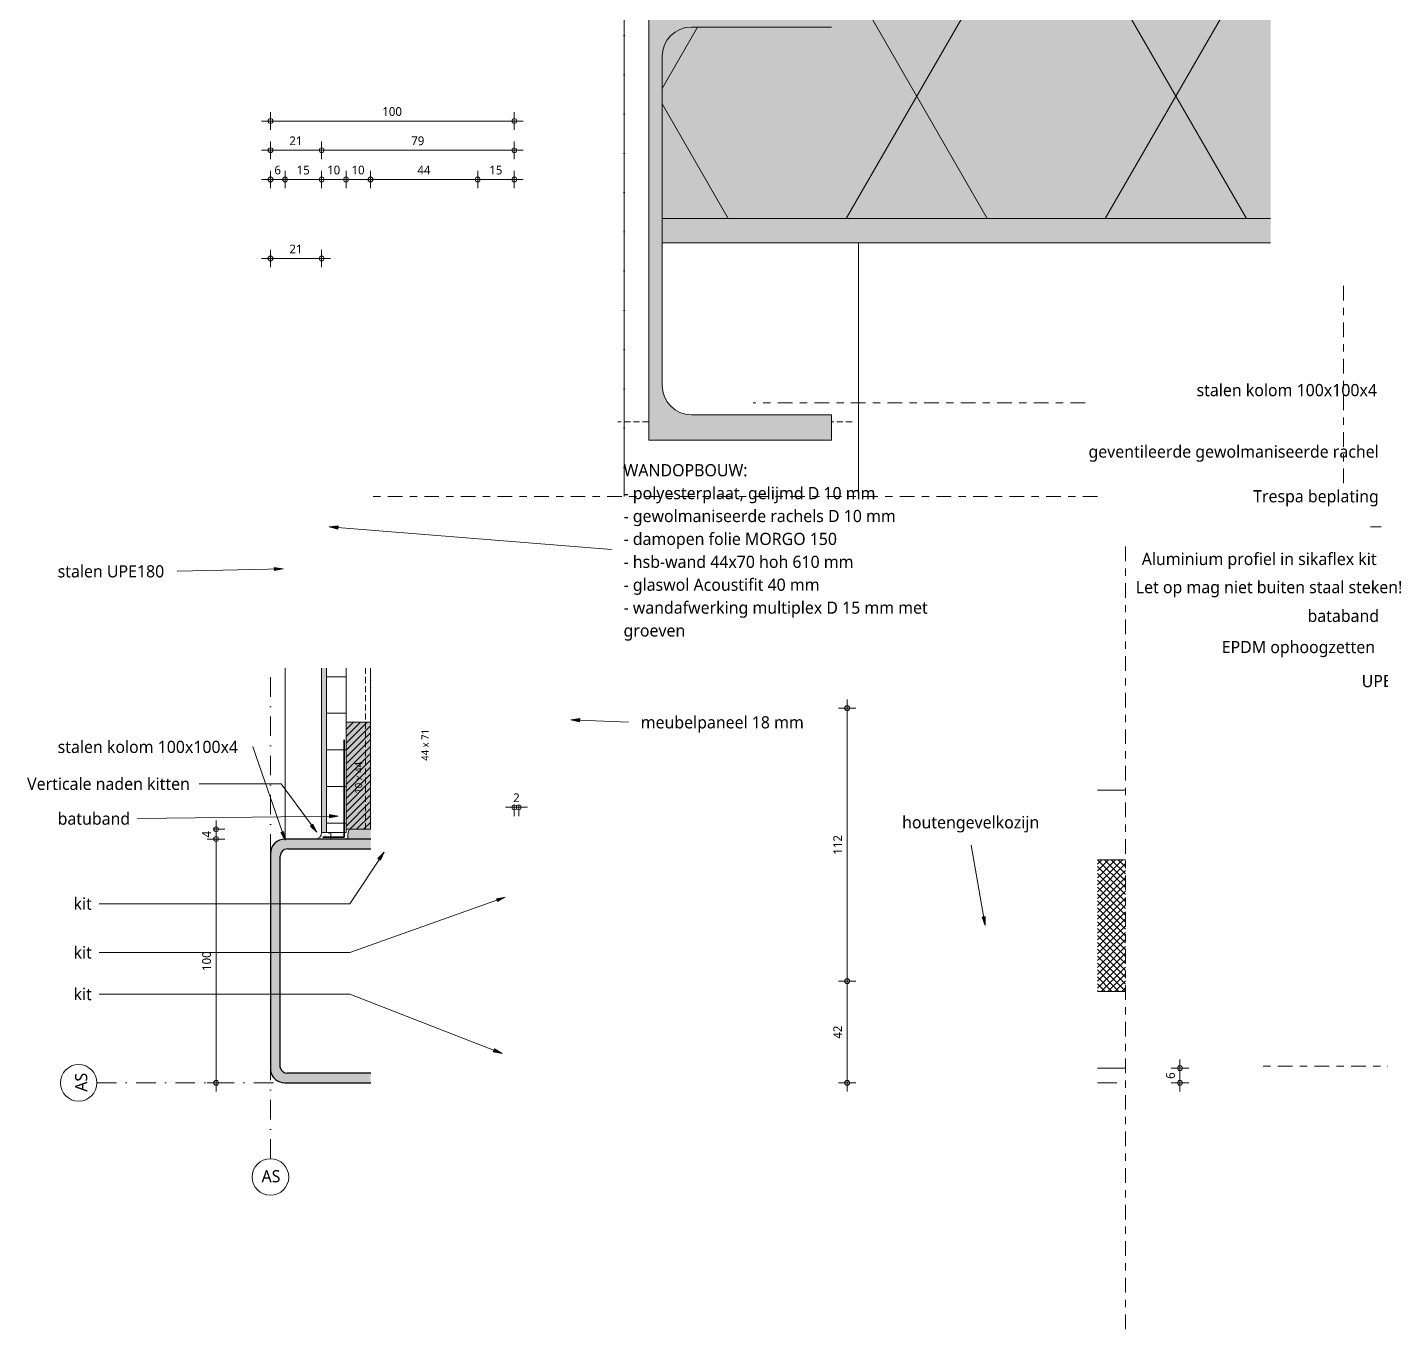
# Model space of a CAD drawing. Header units: millimetres. Extents: x 2457 to 4349, y 3067 to 7524.
# Drawn here: x 2677 to 3232, y 6300 to 6836 of the extents above; entities that cross this region are included whole.
import ezdxf

# ---------------------------------------------------------------- set-up
doc = ezdxf.new("R2010")
doc.units = ezdxf.units.MM
for name, pattern in [('MV_center', [15, 6, -3, 3, -3]), ('MV_hidden', [3.75, 2.5, -1.25]), ('MV_stramien', [16, 8, -4, 0, -4])]:
    doc.linetypes.add(name, pattern=pattern)
for name, color, linetype, lineweight in [('A-ANNO-DIMS', 211, 'Continuous', 13), ('A-ANNO-DIMS-2', 211, 'Continuous', 13), ('A-ANNO-NOTE', 131, 'Continuous', 18), ('A-DETL', 90, 'Continuous', 13), ('A-DETL-GENF', 92, 'Continuous', 18), ('A-DETL-MEDM', 33, 'Continuous', 25), ('G-ANNO-TEXT', 231, 'Continuous', 13)]:
    doc.layers.add(name, color=color, linetype=linetype, lineweight=lineweight)
doc.styles.add('Segoe UI', font='segoeui.ttf', dxfattribs={"height": 3})
doc.styles.add('Segoe UI_1', font='segoeui.ttf', dxfattribs={"height": 3.6})
doc.styles.add('Segoe UI_3', font='segoeui.ttf', dxfattribs={"height": 5})
doc.styles.add('Segoe UI_B', font='segoeui.ttf', dxfattribs={"height": 5})
doc.dimstyles.new('1_8_mm', dxfattribs={"dimscale": 304.8, "dimtxt": 3.77051, "dimasz": 0.006562, "dimexe": 0.011811, "dimexo": 0.0625, "dimgap": 0.003281, "dimtad": 1, "dimdec": 0, "dimzin": 0, "dimdsep": 46, "dimtxsty": 'Segoe UI_1', "dimblk1": 'DOTBLANK', "dimblk2": 'DOTBLANK', "dimsah": 1, "dimcen": 0.09, "dimdle": 0.011811, "dimazin": 0, "dimtfac": 1, "dimtdec": 4, "dimtix": 1, "dimtmove": 0, "dimatfit": 3, "dimfxl": 0.011811, "dimfxlon": 1, "dimtvp": 1, "dimtfill": 1, "dimtolj": 1, "dimtzin": 0, "dimarcsym": 2})

# ---------------------------------------------------------------- blocks, each defined once
blk = doc.blocks.new('NLRS_00_DI_maskeer - Type 1-4234792-Details Strandbaak Strandhuis 2_0')
at = {"layer": 'A-DETL-GENF', "linetype": 'MV_center'}
blk.add_line((-100, 0), (36.09, 0), dxfattribs=at)
blk = doc.blocks.new('00 plaatmateriaal1 - d_10 mm-3252138-Details Strandbaak Strandhuis 2_0')
at = {"layer": 'A-DETL-GENF', "lineweight": 13}
h = blk.add_hatch(dxfattribs=at)
h.set_pattern_fill('FP_2', color=256, style=0, pattern_type=2)
h.set_pattern_definition([(90, (0, 0), (-15, 9e-16), [])])
h.paths.add_polyline_path([(262.92, -8), (262.92, 0), (195.48, 0), (195.48, -8), (261.62, -8)])
at = {"layer": 'A-DETL-MEDM', "lineweight": 18}
for p, q in [((217.62, 0), (195.48, 0)), ((262.92, 0), (261.62, 0)), ((262.92, -6.25), (262.92, 0))]:
    blk.add_line(p, q, dxfattribs=at)
blk = doc.blocks.new('00 hout_rechthoekig_sls - Vuren 10x44-4309802-Details Strandbaak Strandhuis 2_0')
at = {"layer": 'A-DETL-GENF', "lineweight": 13}
blk.add_hatch(color=256, dxfattribs=at).paths.add_polyline_path([(44, 0.73), (44, 10), (0, 10), (0, 0), (44, 0)])
at = {"layer": 'A-DETL-MEDM', "lineweight": 13}
h = blk.add_hatch(dxfattribs=at)
h.set_pattern_fill('FP_4', color=256, style=0, pattern_type=2)
h.set_pattern_definition([(135, (6551.43, -2807.885), (-1.41421356, -1.41421356), [])])
h.paths.add_polyline_path([(44, 0.73), (44, 10), (0, 10), (0, 0), (44, 0)])
at = {"layer": 'A-DETL-MEDM', "lineweight": 18}
for p, q in [((44, 10), (0, 10)), ((0, 10), (0, 0)), ((44, 10), (0, 10)), ((44, 1.24), (44, 10)), ((44, 1.24), (44, 10)), ((44, 1.24), (44, 10)), ((0, 0), (44, 0)), ((44, 0), (44, 1.24)), ((44, 0), (44, 1.24)), ((44, 0), (44, 1.24))]:
    blk.add_line(p, q, dxfattribs=at)
blk = doc.blocks.new('00 hout_rechthoekig_sls - Vuren 44x71-V3-Details Strandbaak Strandhuis 2_0')
at = {"layer": 'A-DETL-GENF', "lineweight": 13}
blk.add_hatch(color=256, dxfattribs=at).paths.add_polyline_path([(71, -44), (71, -43.87), (4.86, -43.87), (4.86, -44), (29.23, -44)])
at = {"layer": 'A-DETL-MEDM', "lineweight": 13}
h = blk.add_hatch(dxfattribs=at)
h.set_pattern_fill('FP_9', color=256, style=0, pattern_type=2)
h.set_pattern_definition([(135, (6578.43, -2861.885), (-1.41421356, -1.41421356), [])])
h.paths.add_polyline_path([(71, -44), (71, -43.87), (4.86, -43.87), (4.86, -44), (29.23, -44)])
at = {"layer": 'A-DETL-MEDM', "lineweight": 18}
for p, q in [((71, -44), (4.86, -44)), ((71, -44), (4.86, -44)), ((71, -43.87), (71, -44)), ((71, -43.87), (71, -44)), ((71, -43.87), (71, -44))]:
    blk.add_line(p, q, dxfattribs=at)
blk = doc.blocks.new('NLRS_00_DI_maskeer - Type 1-4234791-Details Strandbaak Strandhuis 2_0')
at = {"layer": 'A-DETL-GENF', "linetype": 'MV_center'}
blk.add_line((223, 0), (-100, 0), dxfattribs=at)
blk = doc.blocks.new('42 isolatie - Type 1-3779071-Details Strandbaak Strandhuis 2_0')
at = {"layer": 'A-DETL-GENF'}
blk.add_hatch(color=256, dxfattribs=at).paths.add_polyline_path([(4.28, 0.8), (253.82, 0.8), (253.82, 89.8), (73.78, 89.8), (73.78, 79.3), (16.28, 79.3), (14.7, 79.19), (13.17, 78.89), (11.69, 78.39), (10.28, 77.69), (8.97, 76.82), (7.79, 75.79), (6.76, 74.6), (5.89, 73.3), (5.19, 71.89), (4.69, 70.41), (4.38, 68.88), (4.28, 67.3), (4.28, 59.63)])
at = {"layer": 'A-DETL-GENF', "lineweight": 13}
h = blk.add_hatch(dxfattribs=at)
h.set_pattern_fill('FP_13', color=256, style=0, pattern_type=2)
h.set_pattern_definition([(60, (-357.56, 184.11), (-79.674, 46), []), (120, (-357.56, 184.11), (-79.674, -46), [])])
h.paths.add_polyline_path([(4.28, 0.8), (253.82, 0.8), (253.82, 89.8), (73.78, 89.8), (73.78, 79.3), (16.28, 79.3), (14.7, 79.19), (13.17, 78.89), (11.69, 78.39), (10.28, 77.69), (8.97, 76.82), (7.79, 75.79), (6.76, 74.6), (5.89, 73.3), (5.19, 71.89), (4.69, 70.41), (4.38, 68.88), (4.28, 67.3), (4.28, 59.63)])
at = {"layer": 'A-DETL-GENF'}
for p, q in [((253.82, 89.8), (73.78, 89.8)), ((4.28, 0.8), (253.82, 0.8))]:
    blk.add_line(p, q, dxfattribs=at)
blk = doc.blocks.new('NLRS_00_DI_maskeer - Type 1-V6-Details Strandbaak Strandhuis 2_0')
at = {"layer": 'A-DETL-GENF', "linetype": 'MV_center'}
blk.add_line((-100, 0), (198, 0), dxfattribs=at)
blk = doc.blocks.new('NLRS_00_DI_maskeer - Type 1-4234793-Details Strandbaak Strandhuis 2_0')
at = {"layer": 'A-DETL-GENF', "linetype": 'MV_center'}
blk.add_line((-17.64, 0), (-100, 0), dxfattribs=at)
blk = doc.blocks.new('DIMBLOCK10-Details Strandbaak Strandhuis 2_0')
at = {"layer": 'A-ANNO-DIMS-2'}
for p, q in [((2773.29, 6773.96), (2782.89, 6773.96)), ((2776.89, 6773.96), (2776.89, 6777.56)), ((2776.89, 6773.96), (2776.89, 6770.36)), ((2782.89, 6773.96), (2782.89, 6777.56)), ((2782.89, 6773.96), (2782.89, 6770.36))]:
    blk.add_line(p, q, dxfattribs=at)
for centre in [(2776.89, 6773.96), (2782.89, 6773.96)]:
    blk.add_circle(centre, 1, dxfattribs=at)
at = {"layer": 'A-ANNO-DIMS-2', "color": 0, "insert": (2778.51, 6779.66), "char_height": 3.6, "width": 3.2906, "attachment_point": 1, "line_spacing_factor": 1.142579, "style": 'Segoe UI_1', "bg_fill": 3, "box_fill_scale": 1.25, "bg_fill_color": 9, "bg_fill_true_color": 13158600, "bg_fill_transparency": 0}
blk.add_mtext('6', dxfattribs=at)
blk = doc.blocks.new('_DotBlank')
at = {"color": 0, "linetype": 'ByBlock', "lineweight": -2}
blk.add_line((-0.5, 0), (-1, 0), dxfattribs=at)
blk.add_circle((0, 0), 0.5, dxfattribs=at)
blk = doc.blocks.new('DIMBLOCK11-Details Strandbaak Strandhuis 2_0')
at = {"layer": 'A-ANNO-DIMS-2'}
for p, q in [((2782.89, 6773.96), (2782.89, 6777.56)), ((2782.89, 6773.96), (2797.89, 6773.96)), ((2782.89, 6773.96), (2782.89, 6770.36)), ((2797.89, 6773.96), (2797.89, 6777.56)), ((2797.89, 6773.96), (2797.89, 6770.36))]:
    blk.add_line(p, q, dxfattribs=at)
for centre in [(2782.89, 6773.96), (2797.89, 6773.96)]:
    blk.add_circle(centre, 1, dxfattribs=at)
at = {"layer": 'A-ANNO-DIMS-2', "color": 0, "insert": (2787.64, 6779.66), "char_height": 3.6, "width": 6.5813, "attachment_point": 1, "line_spacing_factor": 1.142579, "style": 'Segoe UI_1', "bg_fill": 3, "box_fill_scale": 1.25, "bg_fill_color": 9, "bg_fill_true_color": 13158600, "bg_fill_transparency": 0}
blk.add_mtext('15', dxfattribs=at)
blk = doc.blocks.new('DIMBLOCK12-Details Strandbaak Strandhuis 2_0')
at = {"layer": 'A-ANNO-DIMS-2'}
for p, q in [((2797.89, 6773.96), (2797.89, 6777.56)), ((2797.89, 6773.96), (2807.89, 6773.96)), ((2797.89, 6773.96), (2797.89, 6770.36)), ((2807.89, 6773.96), (2807.89, 6777.56)), ((2807.89, 6773.96), (2807.89, 6770.36))]:
    blk.add_line(p, q, dxfattribs=at)
for centre in [(2797.89, 6773.96), (2807.89, 6773.96)]:
    blk.add_circle(centre, 1, dxfattribs=at)
at = {"layer": 'A-ANNO-DIMS-2', "color": 0, "insert": (2800.14, 6779.66), "char_height": 3.6, "width": 6.5813, "attachment_point": 1, "line_spacing_factor": 1.142579, "style": 'Segoe UI_1', "bg_fill": 3, "box_fill_scale": 1.25, "bg_fill_color": 9, "bg_fill_true_color": 13158600, "bg_fill_transparency": 0}
blk.add_mtext('10', dxfattribs=at)
blk = doc.blocks.new('DIMBLOCK13-Details Strandbaak Strandhuis 2_0')
at = {"layer": 'A-ANNO-DIMS-2'}
for p, q in [((2807.89, 6773.96), (2807.89, 6777.56)), ((2807.89, 6773.96), (2817.89, 6773.96)), ((2807.89, 6773.96), (2807.89, 6770.36)), ((2817.89, 6773.96), (2817.89, 6777.56)), ((2817.89, 6773.96), (2817.89, 6770.36))]:
    blk.add_line(p, q, dxfattribs=at)
for centre in [(2807.89, 6773.96), (2817.89, 6773.96)]:
    blk.add_circle(centre, 1, dxfattribs=at)
at = {"layer": 'A-ANNO-DIMS-2', "color": 0, "insert": (2810.14, 6779.66), "char_height": 3.6, "width": 6.5813, "attachment_point": 1, "line_spacing_factor": 1.142579, "style": 'Segoe UI_1', "bg_fill": 3, "box_fill_scale": 1.25, "bg_fill_color": 9, "bg_fill_true_color": 13158600, "bg_fill_transparency": 0}
blk.add_mtext('10', dxfattribs=at)
blk = doc.blocks.new('DIMBLOCK14-Details Strandbaak Strandhuis 2_0')
at = {"layer": 'A-ANNO-DIMS-2'}
for p, q in [((2817.89, 6773.96), (2817.89, 6777.56)), ((2817.89, 6773.96), (2861.89, 6773.96)), ((2817.89, 6773.96), (2817.89, 6770.36)), ((2861.89, 6773.96), (2861.89, 6777.56)), ((2861.89, 6773.96), (2861.89, 6770.36))]:
    blk.add_line(p, q, dxfattribs=at)
for centre in [(2817.89, 6773.96), (2861.89, 6773.96)]:
    blk.add_circle(centre, 1, dxfattribs=at)
at = {"layer": 'A-ANNO-DIMS-2', "color": 0, "insert": (2837.14, 6779.66), "char_height": 3.6, "width": 6.5813, "attachment_point": 1, "line_spacing_factor": 1.142579, "style": 'Segoe UI_1', "bg_fill": 3, "box_fill_scale": 1.25, "bg_fill_color": 9, "bg_fill_true_color": 13158600, "bg_fill_transparency": 0}
blk.add_mtext('44', dxfattribs=at)
blk = doc.blocks.new('DIMBLOCK15-Details Strandbaak Strandhuis 2_0')
at = {"layer": 'A-ANNO-DIMS-2'}
for p, q in [((2861.89, 6773.96), (2861.89, 6777.56)), ((2861.89, 6773.96), (2880.49, 6773.96)), ((2861.89, 6773.96), (2861.89, 6770.36)), ((2876.89, 6773.96), (2876.89, 6777.56)), ((2876.89, 6773.96), (2876.89, 6770.36))]:
    blk.add_line(p, q, dxfattribs=at)
for centre in [(2861.89, 6773.96), (2876.89, 6773.96)]:
    blk.add_circle(centre, 1, dxfattribs=at)
at = {"layer": 'A-ANNO-DIMS-2', "color": 0, "insert": (2866.64, 6779.66), "char_height": 3.6, "width": 6.5813, "attachment_point": 1, "line_spacing_factor": 1.142579, "style": 'Segoe UI_1', "bg_fill": 3, "box_fill_scale": 1.25, "bg_fill_color": 9, "bg_fill_true_color": 13158600, "bg_fill_transparency": 0}
blk.add_mtext('15', dxfattribs=at)
blk = doc.blocks.new('DIMBLOCK16-Details Strandbaak Strandhuis 2_0')
at = {"layer": 'A-ANNO-DIMS-2'}
for p, q in [((2797.89, 6785.96), (2797.89, 6789.56)), ((2880.49, 6785.96), (2797.89, 6785.96)), ((2797.89, 6785.96), (2797.89, 6782.36)), ((2876.89, 6785.96), (2876.89, 6789.56)), ((2876.89, 6785.96), (2876.89, 6782.36))]:
    blk.add_line(p, q, dxfattribs=at)
for centre in [(2797.89, 6785.96), (2876.89, 6785.96)]:
    blk.add_circle(centre, 1, dxfattribs=at)
at = {"layer": 'A-ANNO-DIMS-2', "color": 0, "insert": (2834.64, 6791.66), "char_height": 3.6, "width": 6.5813, "attachment_point": 1, "line_spacing_factor": 1.142579, "style": 'Segoe UI_1', "bg_fill": 3, "box_fill_scale": 1.25, "bg_fill_color": 9, "bg_fill_true_color": 13158600, "bg_fill_transparency": 0}
blk.add_mtext('79', dxfattribs=at)
blk = doc.blocks.new('DIMBLOCK17-Details Strandbaak Strandhuis 2_0')
at = {"layer": 'A-ANNO-DIMS-2'}
for p, q in [((2797.89, 6785.96), (2773.29, 6785.96)), ((2776.89, 6785.96), (2776.89, 6789.56)), ((2776.89, 6785.96), (2776.89, 6782.36)), ((2797.89, 6785.96), (2797.89, 6789.56)), ((2797.89, 6785.96), (2797.89, 6782.36))]:
    blk.add_line(p, q, dxfattribs=at)
for centre in [(2776.89, 6785.96), (2797.89, 6785.96)]:
    blk.add_circle(centre, 1, dxfattribs=at)
at = {"layer": 'A-ANNO-DIMS-2', "color": 0, "insert": (2784.64, 6791.66), "char_height": 3.6, "width": 6.5813, "attachment_point": 1, "line_spacing_factor": 1.142579, "style": 'Segoe UI_1', "bg_fill": 3, "box_fill_scale": 1.25, "bg_fill_color": 9, "bg_fill_true_color": 13158600, "bg_fill_transparency": 0}
blk.add_mtext('21', dxfattribs=at)
blk = doc.blocks.new('DIMBLOCK18-Details Strandbaak Strandhuis 2_0')
at = {"layer": 'A-ANNO-DIMS-2'}
for p, q in [((3149.87, 6399.83), (3149.87, 6413.03)), ((3149.87, 6409.43), (3146.27, 6409.43)), ((3149.87, 6409.43), (3153.47, 6409.43)), ((3149.87, 6403.43), (3146.27, 6403.43)), ((3149.87, 6403.43), (3153.47, 6403.43))]:
    blk.add_line(p, q, dxfattribs=at)
for centre in [(3149.87, 6409.43), (3149.87, 6403.43)]:
    blk.add_circle(centre, 1, dxfattribs=at)
at = {"layer": 'A-ANNO-DIMS-2', "color": 0, "insert": (3144.17, 6405.06), "char_height": 3.6, "width": 3.2906, "attachment_point": 1, "rotation": 90, "line_spacing_factor": 1.142579, "style": 'Segoe UI_1', "bg_fill": 3, "box_fill_scale": 1.25, "bg_fill_color": 9, "bg_fill_true_color": 13158600, "bg_fill_transparency": 0}
blk.add_mtext('6', dxfattribs=at)
blk = doc.blocks.new('DIMBLOCK27-Details Strandbaak Strandhuis 2_0')
at = {"layer": 'A-ANNO-DIMS-2'}
for p, q in [((2776.89, 6797.96), (2776.89, 6801.56)), ((2876.89, 6797.96), (2876.89, 6801.56)), ((2773.29, 6797.96), (2880.49, 6797.96)), ((2776.89, 6797.96), (2776.89, 6794.36)), ((2876.89, 6797.96), (2876.89, 6794.36))]:
    blk.add_line(p, q, dxfattribs=at)
for centre in [(2776.89, 6797.96), (2876.89, 6797.96)]:
    blk.add_circle(centre, 1, dxfattribs=at)
at = {"layer": 'A-ANNO-DIMS-2', "color": 0, "insert": (2822.77, 6803.66), "char_height": 3.6, "width": 9.8719, "attachment_point": 1, "line_spacing_factor": 1.142579, "style": 'Segoe UI_1', "bg_fill": 3, "box_fill_scale": 1.25, "bg_fill_color": 9, "bg_fill_true_color": 13158600, "bg_fill_transparency": 0}
blk.add_mtext('100', dxfattribs=at)
blk = doc.blocks.new('DIMBLOCK28-Details Strandbaak Strandhuis 2_0')
at = {"layer": 'A-ANNO-DIMS-2'}
for p, q in [((2754.59, 6507.43), (2750.99, 6507.43)), ((2754.59, 6511.03), (2754.59, 6503.43)), ((2754.59, 6507.43), (2758.19, 6507.43)), ((2754.59, 6503.43), (2750.99, 6503.43)), ((2754.59, 6503.43), (2758.19, 6503.43))]:
    blk.add_line(p, q, dxfattribs=at)
for centre in [(2754.59, 6507.43), (2754.59, 6503.43)]:
    blk.add_circle(centre, 1, dxfattribs=at)
at = {"layer": 'A-ANNO-DIMS-2', "color": 0, "insert": (2748.9, 6504.06), "char_height": 3.6, "width": 3.2906, "attachment_point": 1, "rotation": 90, "line_spacing_factor": 1.142579, "style": 'Segoe UI_1', "bg_fill": 3, "box_fill_scale": 1.25, "bg_fill_color": 9, "bg_fill_true_color": 13158600, "bg_fill_transparency": 0}
blk.add_mtext('4', dxfattribs=at)
blk = doc.blocks.new('DIMBLOCK29-Details Strandbaak Strandhuis 2_0')
at = {"layer": 'A-ANNO-DIMS-2'}
for p, q in [((2754.59, 6503.43), (2750.99, 6503.43)), ((2754.59, 6503.43), (2754.59, 6399.83)), ((2754.59, 6503.43), (2758.19, 6503.43)), ((2754.59, 6403.43), (2750.99, 6403.43)), ((2754.59, 6403.43), (2758.19, 6403.43))]:
    blk.add_line(p, q, dxfattribs=at)
for centre in [(2754.59, 6503.43), (2754.59, 6403.43)]:
    blk.add_circle(centre, 1, dxfattribs=at)
at = {"layer": 'A-ANNO-DIMS-2', "color": 0, "insert": (2748.9, 6449.32), "char_height": 3.6, "width": 9.8719, "attachment_point": 1, "rotation": 90, "line_spacing_factor": 1.142579, "style": 'Segoe UI_1', "bg_fill": 3, "box_fill_scale": 1.25, "bg_fill_color": 9, "bg_fill_true_color": 13158600, "bg_fill_transparency": 0}
blk.add_mtext('100', dxfattribs=at)
blk = doc.blocks.new('DIMBLOCK49-Details Strandbaak Strandhuis 2_0')
at = {"layer": 'A-ANNO-DIMS-2'}
for p, q in [((2876.89, 6516.46), (2876.89, 6520.06)), ((2878.69, 6516.46), (2878.69, 6520.06)), ((2873.29, 6516.46), (2882.29, 6516.46)), ((2876.89, 6516.46), (2876.89, 6512.86)), ((2878.69, 6516.46), (2878.69, 6512.86))]:
    blk.add_line(p, q, dxfattribs=at)
for centre in [(2876.89, 6516.46), (2878.69, 6516.46)]:
    blk.add_circle(centre, 1, dxfattribs=at)
at = {"layer": 'A-ANNO-DIMS-2', "color": 0, "insert": (2876.42, 6522.16), "char_height": 3.6, "width": 3.2906, "attachment_point": 1, "line_spacing_factor": 1.142579, "style": 'Segoe UI_1', "bg_fill": 3, "box_fill_scale": 1.25, "bg_fill_color": 9, "bg_fill_true_color": 13158600, "bg_fill_transparency": 0}
blk.add_mtext('2', dxfattribs=at)
blk = doc.blocks.new('DIMBLOCK50-Details Strandbaak Strandhuis 2_0')
at = {"layer": 'A-ANNO-DIMS-2'}
for p, q in [((3013.42, 6445.13), (3009.82, 6445.13)), ((3013.42, 6399.83), (3013.42, 6445.13)), ((3013.42, 6445.13), (3017.02, 6445.13)), ((3013.42, 6403.43), (3009.82, 6403.43)), ((3013.42, 6403.43), (3017.02, 6403.43))]:
    blk.add_line(p, q, dxfattribs=at)
for centre in [(3013.42, 6445.13), (3013.42, 6403.43)]:
    blk.add_circle(centre, 1, dxfattribs=at)
at = {"layer": 'A-ANNO-DIMS-2', "color": 0, "insert": (3007.73, 6421.54), "char_height": 3.6, "width": 6.5813, "attachment_point": 1, "rotation": 90, "line_spacing_factor": 1.142579, "style": 'Segoe UI_1', "bg_fill": 3, "box_fill_scale": 1.25, "bg_fill_color": 9, "bg_fill_true_color": 13158600, "bg_fill_transparency": 0}
blk.add_mtext('42', dxfattribs=at)
blk = doc.blocks.new('DIMBLOCK51-Details Strandbaak Strandhuis 2_0')
at = {"layer": 'A-ANNO-DIMS-2'}
for p, q in [((3013.42, 6557.09), (3009.82, 6557.09)), ((3013.42, 6445.13), (3013.42, 6560.69)), ((3013.42, 6557.09), (3017.02, 6557.09)), ((3013.42, 6445.13), (3009.82, 6445.13)), ((3013.42, 6445.13), (3017.02, 6445.13))]:
    blk.add_line(p, q, dxfattribs=at)
for centre in [(3013.42, 6557.09), (3013.42, 6445.13)]:
    blk.add_circle(centre, 1, dxfattribs=at)
at = {"layer": 'A-ANNO-DIMS-2', "color": 0, "insert": (3007.73, 6496.99), "char_height": 3.6, "width": 9.8719, "attachment_point": 1, "rotation": 90, "line_spacing_factor": 1.142579, "style": 'Segoe UI_1', "bg_fill": 3, "box_fill_scale": 1.25, "bg_fill_color": 9, "bg_fill_true_color": 13158600, "bg_fill_transparency": 0}
blk.add_mtext('112', dxfattribs=at)
blk = doc.blocks.new('DIMBLOCK52-Details Strandbaak Strandhuis 2_0')
at = {"layer": 'A-ANNO-DIMS-2'}
for p, q in [((2773.29, 6741.56), (2801.49, 6741.56)), ((2776.89, 6741.56), (2776.89, 6745.16)), ((2776.89, 6741.56), (2776.89, 6737.96)), ((2797.89, 6741.56), (2797.89, 6745.16)), ((2797.89, 6741.56), (2797.89, 6737.96))]:
    blk.add_line(p, q, dxfattribs=at)
for centre in [(2776.89, 6741.56), (2797.89, 6741.56)]:
    blk.add_circle(centre, 1, dxfattribs=at)
at = {"layer": 'A-ANNO-DIMS-2', "color": 0, "insert": (2784.64, 6747.25), "char_height": 3.6, "width": 6.5813, "attachment_point": 1, "line_spacing_factor": 1.142579, "style": 'Segoe UI_1', "bg_fill": 3, "box_fill_scale": 1.25, "bg_fill_color": 9, "bg_fill_true_color": 13158600, "bg_fill_transparency": 0}
blk.add_mtext('21', dxfattribs=at)

msp = doc.modelspace()

# ---------------------------------------------------------------- hatches: boundary and pattern name
at = {"layer": 'A-DETL-GENF'}
for color, points in [(7, [(2932.01, 6667), (3007.01, 6667), (3007.01, 6677.5), (2949.51, 6677.5), (2947.93, 6677.6), (2946.41, 6677.91), (2944.92, 6678.41), (2943.51, 6679.11), (2942.21, 6679.98), (2941.03, 6681.01), (2939.99, 6682.19), (2939.12, 6683.5), (2938.43, 6684.91), (2937.92, 6686.39), (2937.62, 6687.92), (2937.51, 6689.5), (2937.51, 6824.5), (2937.62, 6826.08), (2937.92, 6827.6), (2938.43, 6829.09), (2939.12, 6830.5), (2939.99, 6831.8), (2941.03, 6832.98), (2942.21, 6834.02), (2943.51, 6834.89), (2944.92, 6835.58), (2946.41, 6836.09), (2947.93, 6836.39), (2949.51, 6836.5), (3007.01, 6836.5), (3007.01, 6847), (2932.01, 6847), (2932.01, 6727.62)]), (83, [(2937.51, 6748), (3187.05, 6748), (3187.05, 6758), (2937.51, 6758)]), (9, [(2797.89, 6506.13), (2799.89, 6506.13), (2799.89, 6573.57), (2797.89, 6573.57), (2797.89, 6549.2)]), (1, [(2818.01, 6503.43), (2818.01, 6507.43), (2809.13, 6507.43), (2808.66, 6505.46), (2808.62, 6503.43), (2817.89, 6503.43)]), (7, [(2818.01, 6403.43), (2818.01, 6407.43), (2783.8, 6407.43), (2783.14, 6407.5), (2782.51, 6407.72), (2781.95, 6408.07), (2781.47, 6408.54), (2781.11, 6409.1), (2780.89, 6409.73), (2780.89, 6496.43), (2780.99, 6497.21), (2781.29, 6497.93), (2781.76, 6498.55), (2782.39, 6499.03), (2783.11, 6499.33), (2783.89, 6499.43), (2818.01, 6499.43), (2818.01, 6503.43), (2782.89, 6503.43), (2781.33, 6503.23), (2779.89, 6502.63), (2778.64, 6501.67), (2777.69, 6500.43), (2777.09, 6498.98), (2776.89, 6497.43), (2776.89, 6408.43), (2777.28, 6407.09), (2777.97, 6405.87), (2778.93, 6404.85), (2780.1, 6404.08), (2781.41, 6403.59), (2782.8, 6403.43)])]:
    msp.add_hatch(color=color, dxfattribs=at).paths.add_polyline_path(points)
at = {"layer": 'A-DETL-GENF', "lineweight": 13}
h = msp.add_hatch(dxfattribs=at)
h.set_pattern_fill('FP_6', color=254, style=0, pattern_type=2)
h.set_pattern_definition([(0, (0, 0), (8.128, 2.032), [0.67056, -5.425, 0.67056, -5.425, -32.512]), (0, (0, 0), (8.128, 2.032), [-12.192, 0.67056, -11.521, 0.67056, -5.425, -14.224]), (0, (0, 0), (8.128, 2.032), [-30.48, 0.67056, -3.393, 0.67056, -9.489]), (120, (3.048, 1.016), (-5.8237636, 6.0230545), [0.67056, -5.425, 0.67056, -5.425, -32.512]), (120, (3.048, 1.016), (-5.8237636, 6.0230545), [-12.192, 0.67056, -11.521, 0.67056, -5.425, -14.224]), (120, (3.048, 1.016), (-5.8237636, 6.0230545), [-30.48, 0.67056, -3.393, 0.67056, -9.489]), (240, (4.064, 5.08), (-2.3042364, -8.0550545), [0.67056, -5.425, 0.67056, -5.425, -32.512]), (240, (4.064, 5.08), (-2.3042364, -8.0550545), [-12.192, 0.67056, -11.521, 0.67056, -5.425, -14.224]), (240, (4.064, 5.08), (-2.3042364, -8.0550545), [-30.48, 0.67056, -3.393, 0.67056, -9.489])])
h.paths.add_polyline_path([(2801.63, 6503.43), (2801.63, 6506.13), (2797.89, 6506.13), (2797.79, 6505.43), (2797.52, 6504.78), (2797.09, 6504.22), (2796.54, 6503.79), (2795.89, 6503.52), (2795.19, 6503.43)])
h = msp.add_hatch(dxfattribs=at)
h.set_pattern_fill('FP_3', color=250, style=0, pattern_type=2)
h.set_pattern_definition([(45, (0, 0), (-1.41421356, 1.41421356), []), (135, (0, 0), (-1.41421356, -1.41421356), [])])
h.paths.add_polyline_path([(3127.51, 6440.93), (3127.51, 6494.93), (3116.01, 6494.93), (3116.01, 6440.93)])
at = {"layer": 'G-ANNO-TEXT'}
for points in [[(2801.01, 6631.51), (2804.55, 6630.59), (2804.65, 6631.86)], [(2782.07, 6614.3), (2778.46, 6614.85), (2778.49, 6613.58)], [(2900.08, 6552.36), (2903.65, 6551.57), (2903.71, 6552.84)], [(2804.73, 6512.87), (2801.12, 6513.46), (2801.14, 6512.19)], [(2795.91, 6506.23), (2794.28, 6509.5), (2793.26, 6508.75)], [(2782.87, 6502.94), (2782.3, 6506.55), (2781.1, 6506.14)], [(2823.47, 6498.07), (2820.96, 6495.42), (2822.02, 6494.72)], [(2873.2, 6479.57), (2869.59, 6478.96), (2870.02, 6477.77)], [(3069.93, 6467.99), (3069.95, 6471.65), (3068.7, 6471.44)], [(2871.86, 6415.44), (2868.74, 6417.35), (2868.28, 6416.16)]]:
    msp.add_hatch(color=7, dxfattribs=at).paths.add_polyline_path(points)

# ---------------------------------------------------------------- linework, layer by layer
at = {"layer": 'A-DETL', "linetype": 'MV_stramien', "lineweight": 18}
for p, q in [((2922.01, 6643.88), (2922.01, 7180)), ((3345.05, 6631.43), (3228.05, 6631.43)), ((2776.89, 6497.43), (2776.89, 6573.57)), ((2776.89, 6372.29), (2776.89, 6408.43)), ((2705.74, 6403.43), (2782.8, 6403.43)), ((3116.01, 6403.43), (3127.51, 6403.43))]:
    msp.add_line(p, q, dxfattribs=at)
at = {"layer": 'A-DETL'}
for p, q in [((2922.01, 6643.88), (2922.01, 7180)), ((3018.01, 6643.88), (3018.01, 6748)), ((2782.89, 6503.43), (2782.89, 6573.57)), ((3116.01, 6523.43), (3127.51, 6523.43)), ((3116.01, 6409.43), (3127.51, 6409.43))]:
    msp.add_line(p, q, dxfattribs=at)
at = {"layer": 'A-DETL', "lineweight": 18}
for p, q in [((2932.01, 6847), (2932.01, 6667)), ((2949.51, 6836.5), (3007.01, 6836.5)), ((2937.51, 6689.5), (2937.51, 6824.5)), ((3187.05, 6758), (2937.51, 6758)), ((2937.51, 6748), (3187.05, 6748)), ((3007.01, 6677.5), (2949.51, 6677.5)), ((3007.01, 6667), (3007.01, 6677.5)), ((2932.01, 6667), (3007.01, 6667)), ((2797.89, 6573.57), (2797.89, 6506.13)), ((2799.89, 6506.13), (2799.89, 6573.57)), ((2817.89, 6507.43), (2809.13, 6507.43)), ((2801.63, 6506.13), (2797.89, 6506.13)), ((2801.63, 6503.43), (2801.63, 6506.13)), ((3127.51, 6494.93), (3116.01, 6494.93)), ((3116.01, 6440.93), (3127.51, 6440.93))]:
    msp.add_line(p, q, dxfattribs=at)
at = {"layer": 'A-DETL', "linetype": 'MV_hidden'}
for p, q in [((2932.01, 6674.51), (2919.39, 6674.51)), ((3015.39, 6674.51), (3007.01, 6674.51))]:
    msp.add_line(p, q, dxfattribs=at)
at = {"layer": 'A-DETL', "linetype": 'MV_hidden', "lineweight": 18}
msp.add_line((2815.89, 6507.43), (2815.89, 6573.57), dxfattribs=at)
at = {"layer": 'A-DETL', "lineweight": 35}
for p, q in [((2807.19, 6504.19), (2807.19, 6544.19)), ((2798.32, 6504.19), (2807.19, 6504.19))]:
    msp.add_line(p, q, dxfattribs=at)
at = {"layer": 'A-DETL', "lineweight": 18}
for centre in [(2698.24, 6403.43), (2776.89, 6364.79)]:
    msp.add_circle(centre, 7.5, dxfattribs=at)
for centre, radius, start, end in [((2949.51, 6824.5), 12, 90, 180), ((2949.51, 6689.5), 12, 180, 270), ((2818.15, 6504.25), 9.57, 160.5871, 184.9161), ((2795.19, 6506.13), 2.7, 270, 360)]:
    msp.add_arc(centre, radius, start, end, dxfattribs=at)
at = {"layer": 'A-DETL-MEDM'}
for p, q in [((2818.01, 6503.43), (2782.89, 6503.43)), ((2776.89, 6497.43), (2776.89, 6408.43)), ((2780.89, 6409.73), (2780.89, 6496.43)), ((2783.89, 6499.43), (2818.01, 6499.43)), ((2818.01, 6407.43), (2783.8, 6407.43)), ((2782.8, 6403.43), (2818.01, 6403.43))]:
    msp.add_line(p, q, dxfattribs=at)
for centre, radius, start, end in [((2782.89, 6497.43), 6, 90, 180), ((2783.89, 6496.43), 3, 90, 180), ((2782.8, 6409.43), 6, 189.5941, 270), ((2783.8, 6410.43), 3, 193.584, 270)]:
    msp.add_arc(centre, radius, start, end, dxfattribs=at)
at = {"layer": 'G-ANNO-TEXT', "color": 250}
for p, q in [((2804.65, 6631.86), (2801.01, 6631.51)), ((2801.01, 6631.51), (2804.55, 6630.59)), ((2801.01, 6631.51), (2916.7, 6622.19)), ((2804.55, 6630.59), (2804.65, 6631.86)), ((2738.81, 6613.25), (2738.69, 6613.25)), ((2782.07, 6614.3), (2738.81, 6613.25)), ((2782.07, 6614.3), (2778.46, 6614.85)), ((2778.46, 6614.85), (2778.49, 6613.58)), ((2778.49, 6613.58), (2782.07, 6614.3)), ((2903.71, 6552.84), (2900.08, 6552.36)), ((2900.08, 6552.36), (2903.65, 6551.57)), ((2900.08, 6552.36), (2923.74, 6551.31)), ((2903.65, 6551.57), (2903.71, 6552.84)), ((2769.63, 6541.23), (2769.51, 6541.23)), ((2782.87, 6502.94), (2769.63, 6541.23)), ((2781.26, 6526.07), (2747.69, 6526.07)), ((2795.91, 6506.23), (2781.26, 6526.07)), ((2804.73, 6512.87), (2801.12, 6513.46)), ((2801.12, 6513.46), (2801.14, 6512.19)), ((2801.14, 6512.19), (2804.73, 6512.87)), ((2722.53, 6511.81), (2722.4, 6511.81)), ((2794.28, 6509.5), (2793.26, 6508.75)), ((2793.26, 6508.75), (2795.91, 6506.23)), ((2795.91, 6506.23), (2794.28, 6509.5)), ((2782.3, 6506.55), (2781.1, 6506.14)), ((2781.1, 6506.14), (2782.87, 6502.94)), ((2782.87, 6502.94), (2782.3, 6506.55)), ((2823.47, 6498.07), (2809.51, 6476.92)), ((2823.47, 6498.07), (2820.96, 6495.42)), ((2822.02, 6494.72), (2823.47, 6498.07)), ((3069.93, 6467.99), (3064.31, 6500.94)), ((2820.96, 6495.42), (2822.02, 6494.72)), ((2873.2, 6479.57), (2809.51, 6456.92)), ((2873.2, 6479.57), (2869.59, 6478.96)), ((2870.02, 6477.77), (2873.2, 6479.57)), ((2706.82, 6476.92), (2706.68, 6476.92)), ((2869.59, 6478.96), (2870.02, 6477.77)), ((3069.95, 6471.65), (3068.7, 6471.44)), ((3068.7, 6471.44), (3069.93, 6467.99)), ((3069.93, 6467.99), (3069.95, 6471.65)), ((2706.82, 6456.92), (2706.68, 6456.92)), ((2706.82, 6439.84), (2706.68, 6439.84)), ((2871.86, 6415.44), (2809.51, 6439.84)), ((2868.74, 6417.35), (2868.28, 6416.16)), ((2868.28, 6416.16), (2871.86, 6415.44)), ((2871.86, 6415.44), (2868.74, 6417.35))]:
    msp.add_line(p, q, dxfattribs=at)

# ---------------------------------------------------------------- block references
at = {"layer": 'A-DETL-GENF'}
msp.add_blockref('42 isolatie - Type 1-3779071-Details Strandbaak Strandhuis 2_0', (2933.23, 6757.2), dxfattribs=at)
at = {"layer": 'A-DETL-GENF', "linetype": 'MV_center'}
for name, p, rotation in [('NLRS_00_DI_maskeer - Type 1-4234793-Details Strandbaak Strandhuis 2_0', (3217.01, 6748), 90), ('NLRS_00_DI_maskeer - Type 1-4234792-Details Strandbaak Strandhuis 2_0', (3010.97, 6682.36), 180), ('NLRS_00_DI_maskeer - Type 1-V6-Details Strandbaak Strandhuis 2_0', (3016.01, 6643.88), 180), ('NLRS_00_DI_maskeer - Type 1-4234791-Details Strandbaak Strandhuis 2_0', (3127.51, 6400.43), 90), ('NLRS_00_DI_maskeer - Type 1-V6-Details Strandbaak Strandhuis 2_0', (3381.05, 6410.31), 180)]:
    msp.add_blockref(name, p, dxfattribs=dict(at, rotation=rotation))
at = {"layer": 'A-DETL-MEDM', "lineweight": 18, "rotation": 270.0000000000005}
msp.add_blockref('00 plaatmateriaal1 - d_10 mm-3252138-Details Strandbaak Strandhuis 2_0', (2807.89, 6769.05), dxfattribs=at)
at = {"layer": 'A-DETL-MEDM', "lineweight": 13}
for name, p, rotation in [('00 hout_rechthoekig_sls - Vuren 44x71-V3-Details Strandbaak Strandhuis 2_0', (2861.89, 6578.43), 269.9999999999993), ('00 hout_rechthoekig_sls - Vuren 10x44-4309802-Details Strandbaak Strandhuis 2_0', (2807.89, 6551.43), 269.9999999999998)]:
    msp.add_blockref(name, p, dxfattribs=dict(at, rotation=rotation))

# ---------------------------------------------------------------- texts
at = {"layer": 'A-ANNO-NOTE', "lineweight": 13, "char_height": 3, "width": 16.1941, "attachment_point": 1, "rotation": 90, "style": 'Segoe UI'}
for s, insert in [('44 x 71', (2838.83, 6535.53)), ('10 x 44', (2811.51, 6522.03))]:
    msp.add_mtext(s, dxfattribs=dict(at, insert=insert))
at = {"layer": 'G-ANNO-TEXT', "color": 7, "char_height": 5, "attachment_point": 1}
for s, insert, width, style in [('stalen kolom 100x100x4', (3156.68, 6690.09), 90.751, 'Segoe UI_3'), ('geventileerde gewolmaniseerde rachel', (3112.36, 6664.86), 144.4641, 'Segoe UI_3'), ('WANDOPBOUW:', (2921.7, 6657.22), 67.8228, 'Segoe UI_B'), ('- polyesterplaat, gelijmd D 10 mm', (2921.7, 6647.83), 128.27, 'Segoe UI_3'), ('Trespa beplating ', (3179.89, 6646.54), 62.692, 'Segoe UI_3'), ('- gewolmaniseerde rachels D 10 mm', (2921.7, 6638.44), 137.4092, 'Segoe UI_3'), ('- damopen folie MORGO 150', (2921.7, 6629.04), 110.6329, 'Segoe UI_3'), ('- hsb-wand 44x70 hoh 610 mm', (2921.7, 6619.65), 118.0084, 'Segoe UI_3'), ('Aluminium profiel in sikaflex kit', (3134.2, 6620.82), 118.0084, 'Segoe UI_3'), ('stalen UPE180', (2689.63, 6615.75), 53.3924, 'Segoe UI_3'), ('- glaswol Acoustifit 40 mm', (2921.7, 6610.26), 100.3713, 'Segoe UI_3'), ('Let op mag niet buiten staal steken!', (3131.76, 6609.27), 134.6835, 'Segoe UI_3'), ('- wandafwerking multiplex D 15 mm met ', (2921.7, 6600.86), 156.3291, 'Segoe UI_3'), ('bataband', (3202.18, 6597.48), 35.5949, 'Segoe UI_3'), ('groeven', (2921.7, 6591.47), 30.6245, 'Segoe UI_3'), ('EPDM ophoogzetten', (3167, 6584.7), 78.2447, 'Segoe UI_3'), ('UPE180', (3224.41, 6570.73), 28.8607, 'Segoe UI_3'), ('meubelpaneel 18 mm', (2928.74, 6553.81), 82.2531, 'Segoe UI_3'), ('stalen kolom 100x100x4', (2689.63, 6543.73), 90.751, 'Segoe UI_3'), ('Verticale naden kitten', (2677.09, 6528.57), 81.9325, 'Segoe UI_3'), ('batuband', (2689.63, 6514.31), 36.0759, 'Segoe UI_3'), ('houtengevelkozijn', (3035.93, 6512.8), 68.7848, 'Segoe UI_3'), ('kit', (2696.14, 6479.42), 9.1392, 'Segoe UI_3'), ('kit', (2696.14, 6459.42), 9.1392, 'Segoe UI_3'), ('kit', (2696.14, 6442.34), 9.1392, 'Segoe UI_3'), ('AS', (2773.25, 6367.61), 9.9409, 'Segoe UI_3')]:
    msp.add_mtext(s, dxfattribs=dict(at, insert=insert, width=width, style=style))
at = {"layer": 'G-ANNO-TEXT', "color": 7, "insert": (2696.75, 6399.79), "char_height": 5, "width": 9.9409, "attachment_point": 1, "rotation": 90, "style": 'Segoe UI_3'}
msp.add_mtext('AS', dxfattribs=at)

# ---------------------------------------------------------------- dimensions: what is measured, and where the dimension line sits
at = {"layer": 'A-ANNO-DIMS'}
for base, p1, p2, override, picture, middle in [((2782.89, 6773.96), (2776.89, 6770.36), (2782.89, 6770.36), {"dimpost": '<>', "dimfxl": 6}, 'DIMBLOCK10-Details Strandbaak Strandhuis 2_0', (2779.89, 6776.82)), ((2797.89, 6741.56), (2776.89, 6737.96), (2797.89, 6745.16), {"dimpost": '<>', "dimfxl": 22.2}, 'DIMBLOCK52-Details Strandbaak Strandhuis 2_0', (2787.39, 6744.4)), ((2878.69, 6516.46), (2876.89, 6520.06), (2878.69, 6520.06), {"dimpost": '<>', "dimfxl": 1.807472}, 'DIMBLOCK49-Details Strandbaak Strandhuis 2_0', (2877.79, 6519.29))]:
    dim = msp.add_linear_dim(base=base, p1=p1, p2=p2, dimstyle='1_8_mm', override=override, dxfattribs=at)
    dim.commit()
    dim.dimension.update_dxf_attribs({"geometry": picture, "text_midpoint": middle})
for base, p1, p2, override, picture, middle in [((2754.59, 6503.43), (2758.19, 6507.43), (2758.19, 6503.43), {"dimpost": '<>', "dimfxl": 4}, 'DIMBLOCK28-Details Strandbaak Strandhuis 2_0', (2751.79, 6505.43)), ((3013.42, 6445.13), (3009.82, 6403.43), (3009.82, 6445.13), {"dimpost": '<>', "dimfxl": 41.7}, 'DIMBLOCK50-Details Strandbaak Strandhuis 2_0', (3010.59, 6424.28)), ((3149.87, 6409.43), (3146.27, 6403.43), (3146.27, 6409.43), {"dimpost": '<>', "dimfxl": 6}, 'DIMBLOCK18-Details Strandbaak Strandhuis 2_0', (3147.01, 6406.43))]:
    dim = msp.add_linear_dim(base=base, p1=p1, p2=p2, angle=90, dimstyle='1_8_mm', override=override, dxfattribs=at)
    dim.commit()
    dim.dimension.update_dxf_attribs({"geometry": picture, "text_midpoint": middle})

# ---------------------------------------------------------------- next in the draw order: linework, layer by layer
at = {"layer": 'G-ANNO-TEXT', "color": 250}
msp.add_line((2804.73, 6512.87), (2722.53, 6511.81), dxfattribs=at)

# ---------------------------------------------------------------- next in the draw order: dimensions: what is measured, and where the dimension line sits
at = {"layer": 'A-ANNO-DIMS'}
dim = msp.add_linear_dim(base=(2797.89, 6773.96), p1=(2782.89, 6770.36), p2=(2797.89, 6770.36), dimstyle='1_8_mm', override={"dimpost": '<>', "dimfxl": 15}, dxfattribs=at)
dim.commit()
dim.dimension.update_dxf_attribs({"geometry": 'DIMBLOCK11-Details Strandbaak Strandhuis 2_0', "text_midpoint": (2790.39, 6776.83)})
for base, p1, p2, override, picture, middle in [((3013.42, 6557.09), (3009.82, 6445.13), (3009.82, 6557.09), {"dimpost": '<>', "dimfxl": 111.955292}, 'DIMBLOCK51-Details Strandbaak Strandhuis 2_0', (3010.58, 6501.11)), ((2754.59, 6403.43), (2758.19, 6503.43), (2758.19, 6403.43), {"dimpost": '<>', "dimfxl": 100}, 'DIMBLOCK29-Details Strandbaak Strandhuis 2_0', (2751.72, 6453.43))]:
    dim = msp.add_linear_dim(base=base, p1=p1, p2=p2, angle=90, dimstyle='1_8_mm', override=override, dxfattribs=at)
    dim.commit()
    dim.dimension.update_dxf_attribs({"geometry": picture, "text_midpoint": middle})

# ---------------------------------------------------------------- next in the draw order: linework, layer by layer
at = {"layer": 'G-ANNO-TEXT', "color": 250}
for p, q in [((2809.51, 6476.92), (2706.82, 6476.92)), ((2809.51, 6456.92), (2706.82, 6456.92)), ((2809.51, 6439.84), (2706.82, 6439.84))]:
    msp.add_line(p, q, dxfattribs=at)

# ---------------------------------------------------------------- next in the draw order: dimensions: what is measured, and where the dimension line sits
at = {"layer": 'A-ANNO-DIMS'}
dim = msp.add_linear_dim(base=(2807.89, 6773.96), p1=(2797.89, 6770.36), p2=(2807.89, 6770.36), dimstyle='1_8_mm', override={"dimpost": '<>', "dimfxl": 10}, dxfattribs=at)
dim.commit()
dim.dimension.update_dxf_attribs({"geometry": 'DIMBLOCK12-Details Strandbaak Strandhuis 2_0', "text_midpoint": (2802.89, 6776.83)})

# ---------------------------------------------------------------- next in the draw order: dimensions: what is measured, and where the dimension line sits
dim = msp.add_linear_dim(base=(2817.89, 6773.96), p1=(2807.89, 6770.36), p2=(2817.89, 6770.36), dimstyle='1_8_mm', override={"dimpost": '<>', "dimfxl": 10}, dxfattribs=at)
dim.commit()
dim.dimension.update_dxf_attribs({"geometry": 'DIMBLOCK13-Details Strandbaak Strandhuis 2_0', "text_midpoint": (2812.89, 6776.83)})

# ---------------------------------------------------------------- next in the draw order: dimensions: what is measured, and where the dimension line sits
dim = msp.add_linear_dim(base=(2861.89, 6773.96), p1=(2817.89, 6770.36), p2=(2861.89, 6770.36), dimstyle='1_8_mm', override={"dimpost": '<>', "dimfxl": 44}, dxfattribs=at)
dim.commit()
dim.dimension.update_dxf_attribs({"geometry": 'DIMBLOCK14-Details Strandbaak Strandhuis 2_0', "text_midpoint": (2839.89, 6776.76)})

# ---------------------------------------------------------------- next in the draw order: dimensions: what is measured, and where the dimension line sits
dim = msp.add_linear_dim(base=(2876.89, 6773.96), p1=(2861.89, 6770.36), p2=(2876.89, 6770.36), dimstyle='1_8_mm', override={"dimpost": '<>', "dimfxl": 15}, dxfattribs=at)
dim.commit()
dim.dimension.update_dxf_attribs({"geometry": 'DIMBLOCK15-Details Strandbaak Strandhuis 2_0', "text_midpoint": (2869.39, 6776.83)})

# ---------------------------------------------------------------- next in the draw order: dimensions: what is measured, and where the dimension line sits
dim = msp.add_linear_dim(base=(2797.89, 6785.96), p1=(2876.89, 6782.36), p2=(2797.89, 6782.36), dimstyle='1_8_mm', override={"dimpost": '<>', "dimfxl": 79}, dxfattribs=at)
dim.commit()
dim.dimension.update_dxf_attribs({"geometry": 'DIMBLOCK16-Details Strandbaak Strandhuis 2_0', "text_midpoint": (2837.39, 6788.82)})

# ---------------------------------------------------------------- next in the draw order: dimensions: what is measured, and where the dimension line sits
dim = msp.add_linear_dim(base=(2776.89, 6785.96), p1=(2797.89, 6782.36), p2=(2776.89, 6782.36), dimstyle='1_8_mm', override={"dimpost": '<>', "dimfxl": 21}, dxfattribs=at)
dim.commit()
dim.dimension.update_dxf_attribs({"geometry": 'DIMBLOCK17-Details Strandbaak Strandhuis 2_0', "text_midpoint": (2787.39, 6788.8)})

# ---------------------------------------------------------------- next in the draw order: dimensions: what is measured, and where the dimension line sits
dim = msp.add_linear_dim(base=(2876.89, 6797.96), p1=(2776.89, 6794.36), p2=(2876.89, 6794.36), dimstyle='1_8_mm', override={"dimpost": '<>', "dimfxl": 100}, dxfattribs=at)
dim.commit()
dim.dimension.update_dxf_attribs({"geometry": 'DIMBLOCK27-Details Strandbaak Strandhuis 2_0', "text_midpoint": (2826.89, 6800.83)})

doc.saveas('drawing.dxf')
